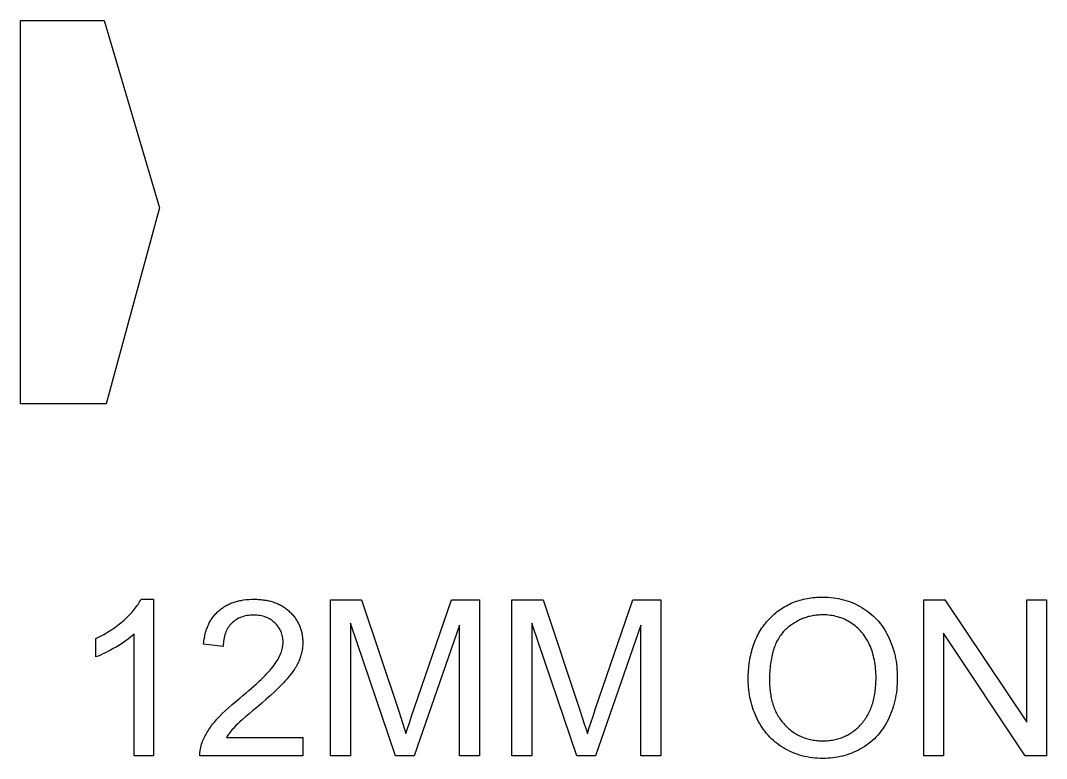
# Model space of a CAD drawing. Extents: x 0 to 4891, y -5350 to 5.
# Drawn here: x 1276 to 1886, y -4722 to -4283 of the extents above; entities that cross this region are included whole.
import ezdxf

# ---------------------------------------------------------------- set-up
doc = ezdxf.new("R2010")
doc.units = 0
doc.layers.add('Default_Layer', color=1, linetype='CONTINUOUS')

msp = doc.modelspace()

# ---------------------------------------------------------------- linework, layer by layer
at = {"layer": 'Default_Layer'}
for points in [[(1325.94, -4283.09), (1358.91, -4394.36), (1327.24, -4511.01), (1276.26, -4511.01), (1276.26, -4283.09), (1325.94, -4283.09)], [(1355.26, -4720.24), (1343.88, -4720.24), (1343.88, -4647.7), (1342.81, -4648.68), (1341.66, -4649.66), (1340.43, -4650.64), (1339.12, -4651.62), (1337.73, -4652.6), (1336.25, -4653.59), (1334.7, -4654.57), (1333.06, -4655.55), (1331.42, -4656.5), (1329.83, -4657.38), (1328.27, -4658.21), (1326.76, -4658.98), (1325.28, -4659.68), (1323.85, -4660.32), (1322.46, -4660.91), (1321.11, -4661.43), (1321.11, -4650.42), (1322.3, -4649.85), (1323.46, -4649.27), (1324.61, -4648.67), (1325.74, -4648.06), (1326.85, -4647.43), (1327.94, -4646.79), (1329.01, -4646.13), (1330.06, -4645.46), (1331.09, -4644.77), (1332.11, -4644.07), (1333.11, -4643.35), (1334.08, -4642.62), (1335.04, -4641.87), (1335.98, -4641.11), (1336.9, -4640.34), (1337.81, -4639.55), (1338.68, -4638.75), (1339.53, -4637.96), (1340.34, -4637.16), (1341.12, -4636.38), (1341.87, -4635.59), (1342.58, -4634.81), (1343.26, -4634.03), (1343.91, -4633.25), (1344.53, -4632.48), (1345.11, -4631.71), (1345.66, -4630.94), (1346.18, -4630.18), (1346.66, -4629.42), (1347.12, -4628.66), (1347.54, -4627.9), (1347.93, -4627.15), (1355.26, -4627.15), (1355.26, -4720.24)], [(1444.24, -4709.3), (1444.24, -4720.24), (1382.96, -4720.24), (1382.95, -4719.22), (1383, -4718.2), (1383.09, -4717.2), (1383.23, -4716.21), (1383.42, -4715.23), (1383.66, -4714.25), (1383.95, -4713.29), (1384.29, -4712.34), (1384.59, -4711.55), (1384.92, -4710.77), (1385.26, -4709.99), (1385.63, -4709.22), (1386.02, -4708.44), (1386.43, -4707.67), (1386.87, -4706.89), (1387.32, -4706.12), (1387.8, -4705.35), (1388.3, -4704.58), (1388.82, -4703.82), (1389.36, -4703.05), (1389.93, -4702.29), (1390.51, -4701.52), (1391.12, -4700.76), (1391.75, -4700), (1392.42, -4699.24), (1393.12, -4698.46), (1393.86, -4697.66), (1394.63, -4696.85), (1396.28, -4695.18), (1398.07, -4693.46), (1400.01, -4691.67), (1402.09, -4689.83), (1404.31, -4687.93), (1406.68, -4685.96), (1408.53, -4684.44), (1410.3, -4682.95), (1412, -4681.5), (1413.62, -4680.09), (1415.16, -4678.72), (1416.63, -4677.4), (1418.02, -4676.11), (1419.34, -4674.87), (1420.58, -4673.66), (1421.74, -4672.5), (1422.82, -4671.37), (1423.83, -4670.29), (1424.77, -4669.25), (1425.62, -4668.24), (1426.4, -4667.28), (1427.1, -4666.36), (1427.75, -4665.45), (1428.35, -4664.55), (1428.91, -4663.66), (1429.43, -4662.77), (1429.9, -4661.89), (1430.34, -4661.02), (1430.73, -4660.15), (1431.09, -4659.29), (1431.4, -4658.44), (1431.67, -4657.59), (1431.9, -4656.75), (1432.08, -4655.91), (1432.23, -4655.08), (1432.33, -4654.26), (1432.39, -4653.45), (1432.41, -4652.64), (1432.4, -4651.8), (1432.34, -4650.98), (1432.24, -4650.17), (1432.11, -4649.39), (1431.94, -4648.62), (1431.73, -4647.86), (1431.48, -4647.13), (1431.2, -4646.41), (1430.87, -4645.7), (1430.51, -4645.02), (1430.11, -4644.35), (1429.68, -4643.7), (1429.2, -4643.06), (1428.69, -4642.44), (1428.13, -4641.84), (1427.54, -4641.25), (1426.93, -4640.69), (1426.3, -4640.16), (1425.64, -4639.66), (1424.96, -4639.21), (1424.25, -4638.79), (1423.52, -4638.4), (1422.77, -4638.05), (1422, -4637.74), (1421.2, -4637.47), (1420.38, -4637.23), (1419.53, -4637.03), (1418.66, -4636.87), (1417.77, -4636.74), (1416.86, -4636.65), (1415.92, -4636.59), (1414.96, -4636.57), (1413.95, -4636.59), (1412.96, -4636.65), (1411.99, -4636.75), (1411.05, -4636.88), (1410.14, -4637.06), (1409.26, -4637.27), (1408.4, -4637.52), (1407.56, -4637.81), (1406.75, -4638.13), (1405.97, -4638.5), (1405.21, -4638.91), (1404.48, -4639.35), (1403.77, -4639.83), (1403.09, -4640.35), (1402.44, -4640.91), (1401.81, -4641.51), (1401.21, -4642.14), (1400.65, -4642.8), (1400.13, -4643.49), (1399.64, -4644.21), (1399.2, -4644.96), (1398.79, -4645.74), (1398.42, -4646.55), (1398.09, -4647.39), (1397.8, -4648.26), (1397.54, -4649.15), (1397.32, -4650.08), (1397.15, -4651.04), (1397, -4652.03), (1396.9, -4653.04), (1396.84, -4654.09), (1396.81, -4655.17), (1385.11, -4653.96), (1385.29, -4652.35), (1385.51, -4650.79), (1385.79, -4649.28), (1385.95, -4648.54), (1386.13, -4647.81), (1386.31, -4647.1), (1386.51, -4646.39), (1386.72, -4645.7), (1386.95, -4645.03), (1387.18, -4644.36), (1387.43, -4643.71), (1387.7, -4643.07), (1387.97, -4642.44), (1388.26, -4641.82), (1388.56, -4641.22), (1388.88, -4640.63), (1389.21, -4640.05), (1389.55, -4639.48), (1389.9, -4638.92), (1390.27, -4638.38), (1390.65, -4637.85), (1391.04, -4637.33), (1391.45, -4636.83), (1391.87, -4636.33), (1392.3, -4635.85), (1392.74, -4635.38), (1393.2, -4634.92), (1393.67, -4634.48), (1394.15, -4634.04), (1394.65, -4633.62), (1395.16, -4633.21), (1395.67, -4632.81), (1396.2, -4632.43), (1396.74, -4632.06), (1397.28, -4631.7), (1397.84, -4631.36), (1398.41, -4631.03), (1398.99, -4630.71), (1399.58, -4630.41), (1400.18, -4630.12), (1400.79, -4629.84), (1401.41, -4629.58), (1402.04, -4629.33), (1402.69, -4629.1), (1403.34, -4628.87), (1404, -4628.67), (1404.68, -4628.47), (1405.36, -4628.29), (1406.06, -4628.12), (1406.76, -4627.97), (1407.48, -4627.82), (1408.94, -4627.58), (1410.45, -4627.39), (1411.99, -4627.26), (1413.58, -4627.18), (1415.21, -4627.15), (1416.86, -4627.18), (1417.67, -4627.22), (1418.46, -4627.27), (1419.25, -4627.33), (1420.02, -4627.41), (1420.78, -4627.5), (1421.54, -4627.61), (1422.28, -4627.74), (1423.01, -4627.87), (1423.73, -4628.03), (1424.44, -4628.19), (1425.14, -4628.37), (1425.82, -4628.57), (1426.5, -4628.78), (1427.17, -4629), (1427.82, -4629.24), (1428.46, -4629.49), (1429.1, -4629.76), (1429.72, -4630.04), (1430.33, -4630.34), (1430.93, -4630.65), (1431.52, -4630.97), (1432.1, -4631.31), (1432.67, -4631.67), (1433.22, -4632.04), (1433.77, -4632.42), (1434.3, -4632.82), (1434.83, -4633.23), (1435.34, -4633.65), (1435.84, -4634.09), (1436.33, -4634.55), (1436.81, -4635.02), (1437.28, -4635.49), (1437.73, -4635.97), (1438.16, -4636.46), (1438.58, -4636.95), (1438.98, -4637.45), (1439.37, -4637.96), (1439.74, -4638.47), (1440.1, -4638.99), (1440.44, -4639.52), (1440.76, -4640.06), (1441.08, -4640.6), (1441.37, -4641.15), (1441.65, -4641.7), (1441.92, -4642.26), (1442.17, -4642.83), (1442.4, -4643.41), (1442.62, -4643.99), (1442.83, -4644.58), (1443.02, -4645.18), (1443.19, -4645.79), (1443.35, -4646.4), (1443.5, -4647.02), (1443.63, -4647.64), (1443.74, -4648.27), (1443.84, -4648.91), (1443.92, -4649.56), (1443.99, -4650.21), (1444.05, -4650.87), (1444.08, -4651.54), (1444.11, -4652.21), (1444.11, -4652.89), (1444.1, -4653.58), (1444.08, -4654.28), (1444.03, -4654.97), (1443.97, -4655.66), (1443.89, -4656.35), (1443.79, -4657.04), (1443.68, -4657.72), (1443.54, -4658.41), (1443.39, -4659.09), (1443.22, -4659.77), (1443.04, -4660.45), (1442.83, -4661.13), (1442.61, -4661.81), (1442.37, -4662.48), (1442.11, -4663.16), (1441.84, -4663.83), (1441.54, -4664.5), (1441.22, -4665.18), (1440.88, -4665.87), (1440.51, -4666.55), (1440.12, -4667.25), (1439.7, -4667.94), (1439.26, -4668.64), (1438.8, -4669.35), (1438.32, -4670.06), (1437.81, -4670.77), (1437.27, -4671.49), (1436.71, -4672.21), (1436.13, -4672.94), (1435.53, -4673.67), (1434.9, -4674.41), (1434.25, -4675.15), (1433.56, -4675.91), (1432.83, -4676.71), (1432.03, -4677.53), (1431.18, -4678.4), (1429.32, -4680.23), (1427.24, -4682.2), (1424.94, -4684.31), (1422.43, -4686.56), (1419.69, -4688.94), (1416.73, -4691.47), (1414.28, -4693.53), (1412.07, -4695.42), (1410.08, -4697.14), (1408.32, -4698.69), (1406.79, -4700.07), (1405.49, -4701.27), (1404.42, -4702.3), (1403.58, -4703.17), (1402.87, -4703.93), (1402.19, -4704.69), (1401.54, -4705.45), (1400.92, -4706.22), (1400.34, -4706.98), (1399.78, -4707.75), (1399.26, -4708.53), (1398.77, -4709.3), (1444.24, -4709.3)], [(1460.68, -4720.24), (1460.68, -4627.53), (1479.15, -4627.53), (1501.09, -4693.17), (1502.51, -4697.47), (1503.72, -4701.19), (1504.72, -4704.33), (1505.52, -4706.9), (1506.42, -4704.07), (1507.54, -4700.65), (1508.89, -4696.64), (1510.45, -4692.04), (1532.65, -4627.53), (1549.16, -4627.53), (1549.16, -4720.24), (1537.33, -4720.24), (1537.33, -4642.64), (1510.39, -4720.24), (1499.32, -4720.24), (1472.51, -4641.32), (1472.51, -4720.24), (1460.68, -4720.24)], [(1568.57, -4720.24), (1568.57, -4627.53), (1587.04, -4627.53), (1608.98, -4693.17), (1610.4, -4697.47), (1611.6, -4701.19), (1612.61, -4704.33), (1613.41, -4706.9), (1614.31, -4704.07), (1615.43, -4700.65), (1616.77, -4696.64), (1618.34, -4692.04), (1640.54, -4627.53), (1657.04, -4627.53), (1657.04, -4720.24), (1645.22, -4720.24), (1645.22, -4642.64), (1618.28, -4720.24), (1607.21, -4720.24), (1580.4, -4641.32), (1580.4, -4720.24), (1568.57, -4720.24)], [(1709.09, -4675.09), (1709.1, -4673.65), (1709.14, -4672.24), (1709.2, -4670.85), (1709.28, -4669.47), (1709.39, -4668.12), (1709.53, -4666.78), (1709.68, -4665.47), (1709.86, -4664.17), (1710.07, -4662.9), (1710.3, -4661.64), (1710.55, -4660.41), (1710.83, -4659.19), (1711.14, -4657.99), (1711.46, -4656.81), (1711.81, -4655.66), (1712.19, -4654.52), (1712.59, -4653.4), (1713.01, -4652.3), (1713.46, -4651.22), (1713.93, -4650.16), (1714.43, -4649.12), (1714.95, -4648.1), (1715.49, -4647.1), (1716.06, -4646.12), (1716.65, -4645.16), (1717.27, -4644.22), (1717.91, -4643.29), (1718.58, -4642.39), (1719.27, -4641.51), (1719.98, -4640.64), (1720.72, -4639.8), (1721.48, -4638.98), (1722.27, -4638.17), (1723.06, -4637.39), (1723.87, -4636.64), (1724.7, -4635.91), (1725.53, -4635.21), (1726.39, -4634.53), (1727.25, -4633.88), (1728.13, -4633.25), (1729.03, -4632.65), (1729.94, -4632.07), (1730.86, -4631.52), (1731.79, -4631), (1732.75, -4630.5), (1733.71, -4630.03), (1734.69, -4629.58), (1735.68, -4629.16), (1736.69, -4628.76), (1737.71, -4628.39), (1738.75, -4628.05), (1739.79, -4627.73), (1740.86, -4627.43), (1741.94, -4627.16), (1743.03, -4626.92), (1744.13, -4626.7), (1745.25, -4626.51), (1746.39, -4626.35), (1747.53, -4626.21), (1748.7, -4626.09), (1749.87, -4626), (1751.06, -4625.94), (1752.27, -4625.9), (1753.48, -4625.89), (1755.08, -4625.91), (1756.65, -4625.98), (1758.21, -4626.1), (1759.74, -4626.27), (1761.26, -4626.49), (1762.76, -4626.75), (1764.23, -4627.06), (1765.69, -4627.42), (1767.13, -4627.83), (1768.54, -4628.28), (1769.94, -4628.79), (1771.32, -4629.34), (1772.68, -4629.94), (1774.01, -4630.58), (1775.33, -4631.28), (1776.63, -4632.02), (1777.9, -4632.81), (1779.13, -4633.63), (1780.32, -4634.49), (1781.48, -4635.39), (1782.59, -4636.33), (1783.67, -4637.31), (1784.71, -4638.32), (1785.7, -4639.37), (1786.67, -4640.46), (1787.59, -4641.59), (1788.47, -4642.76), (1789.32, -4643.96), (1790.12, -4645.2), (1790.89, -4646.48), (1791.62, -4647.8), (1792.31, -4649.16), (1792.97, -4650.54), (1793.59, -4651.94), (1794.16, -4653.37), (1794.69, -4654.81), (1795.18, -4656.29), (1795.63, -4657.78), (1796.03, -4659.3), (1796.39, -4660.84), (1796.71, -4662.41), (1796.99, -4664), (1797.22, -4665.61), (1797.41, -4667.24), (1797.56, -4668.9), (1797.67, -4670.58), (1797.73, -4672.28), (1797.75, -4674.01), (1797.73, -4675.76), (1797.66, -4677.49), (1797.55, -4679.2), (1797.4, -4680.88), (1797.2, -4682.54), (1796.95, -4684.17), (1796.66, -4685.78), (1796.33, -4687.37), (1795.95, -4688.94), (1795.53, -4690.48), (1795.06, -4692), (1794.55, -4693.49), (1793.99, -4694.97), (1793.39, -4696.42), (1792.75, -4697.84), (1792.06, -4699.24), (1791.33, -4700.61), (1790.56, -4701.94), (1789.76, -4703.23), (1788.92, -4704.47), (1788.04, -4705.68), (1787.12, -4706.84), (1786.17, -4707.95), (1785.18, -4709.03), (1784.16, -4710.07), (1783.09, -4711.06), (1781.99, -4712.01), (1780.86, -4712.92), (1779.68, -4713.78), (1778.47, -4714.61), (1777.22, -4715.39), (1775.93, -4716.13), (1774.62, -4716.82), (1773.3, -4717.46), (1771.96, -4718.06), (1770.61, -4718.62), (1769.25, -4719.13), (1767.88, -4719.6), (1766.49, -4720.02), (1765.09, -4720.4), (1763.68, -4720.73), (1762.25, -4721.02), (1760.81, -4721.27), (1759.36, -4721.47), (1757.89, -4721.62), (1756.41, -4721.73), (1754.92, -4721.8), (1753.42, -4721.82), (1751.8, -4721.8), (1750.19, -4721.72), (1748.61, -4721.6), (1747.05, -4721.43), (1745.51, -4721.2), (1743.99, -4720.93), (1742.5, -4720.61), (1741.03, -4720.24), (1739.57, -4719.82), (1738.14, -4719.35), (1736.74, -4718.83), (1735.35, -4718.26), (1733.99, -4717.65), (1732.64, -4716.98), (1731.32, -4716.26), (1730.02, -4715.5), (1728.75, -4714.69), (1727.52, -4713.84), (1726.33, -4712.96), (1725.18, -4712.05), (1724.07, -4711.09), (1722.99, -4710.11), (1721.96, -4709.08), (1720.96, -4708.02), (1720.01, -4706.92), (1719.09, -4705.79), (1718.21, -4704.62), (1717.37, -4703.41), (1716.57, -4702.17), (1715.81, -4700.9), (1715.09, -4699.58), (1714.4, -4698.23), (1713.76, -4696.86), (1713.16, -4695.48), (1712.6, -4694.09), (1712.08, -4692.68), (1711.6, -4691.27), (1711.16, -4689.85), (1710.77, -4688.42), (1710.42, -4686.98), (1710.11, -4685.52), (1709.84, -4684.06), (1709.61, -4682.59), (1709.42, -4681.11), (1709.28, -4679.62), (1709.17, -4678.12), (1709.11, -4676.61), (1709.09, -4675.09)], [(1813.44, -4720.24), (1813.44, -4627.53), (1826.02, -4627.53), (1874.72, -4700.32), (1874.72, -4627.53), (1886.48, -4627.53), (1886.48, -4720.24), (1873.89, -4720.24), (1825.2, -4647.39), (1825.2, -4720.24), (1813.44, -4720.24)], [(1721.74, -4675.28), (1721.75, -4676.32), (1721.77, -4677.34), (1721.82, -4678.36), (1721.88, -4679.36), (1721.96, -4680.34), (1722.05, -4681.31), (1722.17, -4682.27), (1722.3, -4683.21), (1722.45, -4684.14), (1722.61, -4685.06), (1722.8, -4685.96), (1723, -4686.85), (1723.22, -4687.72), (1723.46, -4688.58), (1723.71, -4689.43), (1723.98, -4690.26), (1724.27, -4691.08), (1724.58, -4691.89), (1724.9, -4692.68), (1725.25, -4693.46), (1725.6, -4694.22), (1725.98, -4694.97), (1726.38, -4695.71), (1726.79, -4696.43), (1727.22, -4697.14), (1727.67, -4697.83), (1728.13, -4698.51), (1728.61, -4699.18), (1729.11, -4699.83), (1729.63, -4700.47), (1730.17, -4701.1), (1730.72, -4701.71), (1731.29, -4702.3), (1731.87, -4702.87), (1732.45, -4703.43), (1733.05, -4703.96), (1733.65, -4704.48), (1734.27, -4704.98), (1734.89, -4705.46), (1735.52, -4705.92), (1736.16, -4706.36), (1736.81, -4706.78), (1737.47, -4707.18), (1738.14, -4707.57), (1738.82, -4707.93), (1739.5, -4708.28), (1740.2, -4708.61), (1740.9, -4708.92), (1741.61, -4709.21), (1742.33, -4709.48), (1743.06, -4709.74), (1743.8, -4709.97), (1744.55, -4710.19), (1745.3, -4710.38), (1746.07, -4710.56), (1746.84, -4710.72), (1747.63, -4710.86), (1748.42, -4710.99), (1749.22, -4711.09), (1750.03, -4711.17), (1750.85, -4711.24), (1751.68, -4711.29), (1752.51, -4711.31), (1753.36, -4711.32), (1754.22, -4711.31), (1755.07, -4711.29), (1755.91, -4711.24), (1756.74, -4711.17), (1757.57, -4711.09), (1758.38, -4710.98), (1759.18, -4710.86), (1759.97, -4710.71), (1760.76, -4710.55), (1761.53, -4710.37), (1762.3, -4710.17), (1763.05, -4709.95), (1763.8, -4709.72), (1764.53, -4709.46), (1765.26, -4709.18), (1765.97, -4708.89), (1766.68, -4708.57), (1767.38, -4708.24), (1768.07, -4707.89), (1768.74, -4707.52), (1769.41, -4707.13), (1770.07, -4706.72), (1770.72, -4706.29), (1771.36, -4705.85), (1771.99, -4705.38), (1772.61, -4704.89), (1773.22, -4704.39), (1773.82, -4703.87), (1774.41, -4703.32), (1774.99, -4702.76), (1775.56, -4702.18), (1776.12, -4701.58), (1776.68, -4700.97), (1777.21, -4700.34), (1777.73, -4699.69), (1778.23, -4699.02), (1778.71, -4698.34), (1779.18, -4697.65), (1779.62, -4696.93), (1780.05, -4696.21), (1780.47, -4695.46), (1780.86, -4694.7), (1781.24, -4693.92), (1781.6, -4693.13), (1781.94, -4692.33), (1782.26, -4691.5), (1782.57, -4690.66), (1782.86, -4689.81), (1783.13, -4688.93), (1783.39, -4688.05), (1783.62, -4687.14), (1783.84, -4686.22), (1784.04, -4685.29), (1784.23, -4684.34), (1784.39, -4683.37), (1784.54, -4682.39), (1784.67, -4681.39), (1784.79, -4680.37), (1784.88, -4679.34), (1784.96, -4678.3), (1785.03, -4677.23), (1785.07, -4676.15), (1785.1, -4675.06), (1785.1, -4673.95), (1785.09, -4672.54), (1785.04, -4671.16), (1784.97, -4669.81), (1784.86, -4668.47), (1784.73, -4667.16), (1784.56, -4665.87), (1784.37, -4664.6), (1784.14, -4663.36), (1783.88, -4662.13), (1783.6, -4660.93), (1783.28, -4659.76), (1782.93, -4658.6), (1782.56, -4657.47), (1782.15, -4656.37), (1781.71, -4655.28), (1781.25, -4654.22), (1780.76, -4653.17), (1780.24, -4652.16), (1779.7, -4651.18), (1779.12, -4650.22), (1778.52, -4649.3), (1777.89, -4648.4), (1777.24, -4647.54), (1776.55, -4646.71), (1775.84, -4645.9), (1775.1, -4645.13), (1774.33, -4644.39), (1773.53, -4643.68), (1772.7, -4642.99), (1771.85, -4642.34), (1770.96, -4641.72), (1770.05, -4641.13), (1769.13, -4640.56), (1768.19, -4640.03), (1767.24, -4639.54), (1766.27, -4639.08), (1765.29, -4638.66), (1764.29, -4638.28), (1763.28, -4637.93), (1762.26, -4637.62), (1761.22, -4637.34), (1760.17, -4637.11), (1759.1, -4636.9), (1758.02, -4636.74), (1756.92, -4636.61), (1755.81, -4636.52), (1754.69, -4636.47), (1753.55, -4636.45), (1752.74, -4636.46), (1751.93, -4636.48), (1751.14, -4636.53), (1750.35, -4636.59), (1749.56, -4636.67), (1748.79, -4636.76), (1748.02, -4636.88), (1747.26, -4637.01), (1746.5, -4637.16), (1745.76, -4637.32), (1745.02, -4637.51), (1744.28, -4637.71), (1743.56, -4637.93), (1742.84, -4638.17), (1742.13, -4638.42), (1741.42, -4638.69), (1740.72, -4638.98), (1740.03, -4639.29), (1739.35, -4639.61), (1738.67, -4639.95), (1738, -4640.31), (1737.34, -4640.69), (1736.68, -4641.09), (1736.03, -4641.5), (1735.39, -4641.93), (1734.76, -4642.38), (1734.13, -4642.84), (1733.51, -4643.32), (1732.9, -4643.82), (1732.29, -4644.34), (1731.69, -4644.87), (1731.1, -4645.43), (1730.52, -4646), (1729.96, -4646.59), (1729.42, -4647.2), (1728.9, -4647.84), (1728.4, -4648.51), (1727.92, -4649.19), (1727.45, -4649.9), (1727, -4650.64), (1726.57, -4651.39), (1726.16, -4652.17), (1725.77, -4652.98), (1725.39, -4653.8), (1725.04, -4654.66), (1724.7, -4655.53), (1724.38, -4656.43), (1724.08, -4657.35), (1723.79, -4658.29), (1723.53, -4659.26), (1723.28, -4660.25), (1723.05, -4661.27), (1722.84, -4662.31), (1722.65, -4663.37), (1722.48, -4664.45), (1722.32, -4665.56), (1722.19, -4666.69), (1722.07, -4667.85), (1721.97, -4669.03), (1721.88, -4670.23), (1721.82, -4671.46), (1721.77, -4672.71), (1721.75, -4673.98), (1721.74, -4675.28)]]:
    msp.add_lwpolyline(points, close=True, dxfattribs=at)

doc.saveas('drawing.dxf')
